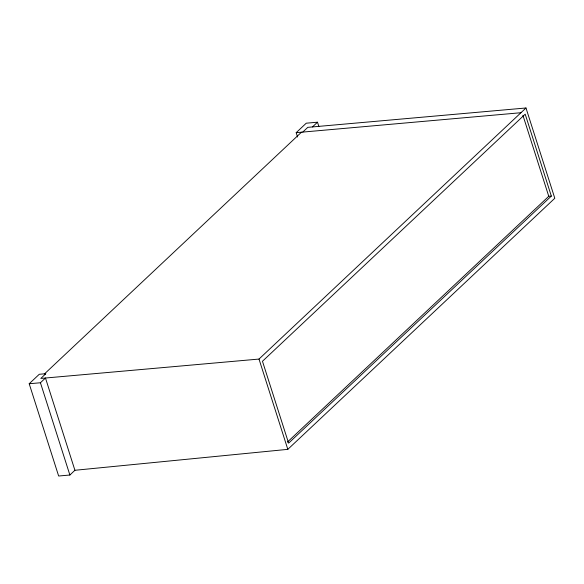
<?xml version="1.0" encoding="UTF-8"?>
<svg xmlns="http://www.w3.org/2000/svg" width="584" height="584" viewBox="0 0 584 584"><rect width="100%" height="100%" fill="white"/><g stroke="black" fill="none" stroke-linecap="round" stroke-linejoin="round"><path stroke-width="0.88" d="M29.2 383.754L39.274 374.278L45.851 373.694L40.814 378.432L259.004 359.065L525.987 107.982L554.8 198.268L287.817 449.351L74.92 470.281L69.883 475.018L58.648 476.018L29.2 383.754L40.435 382.754L45.472 378.016L74.92 470.281M297.57 137.014L296.183 132.67L306.257 123.195L317.492 122.195L318.864 126.509M301.497 132.196L44.282 374.096L45.537 373.986M302.753 132.086L307.79 127.348L525.987 107.982M312.455 126.932L317.492 122.195M287.364 442.139L548.763 196.297L551.332 196.071L525.198 114.179L262.471 361.262L288.606 443.154L551.332 196.071M296.183 132.67L520.95 112.719M522.906 115.267L548.763 196.297M259.004 359.065L287.817 449.351M40.435 382.754L69.883 475.018"/></g></svg>
